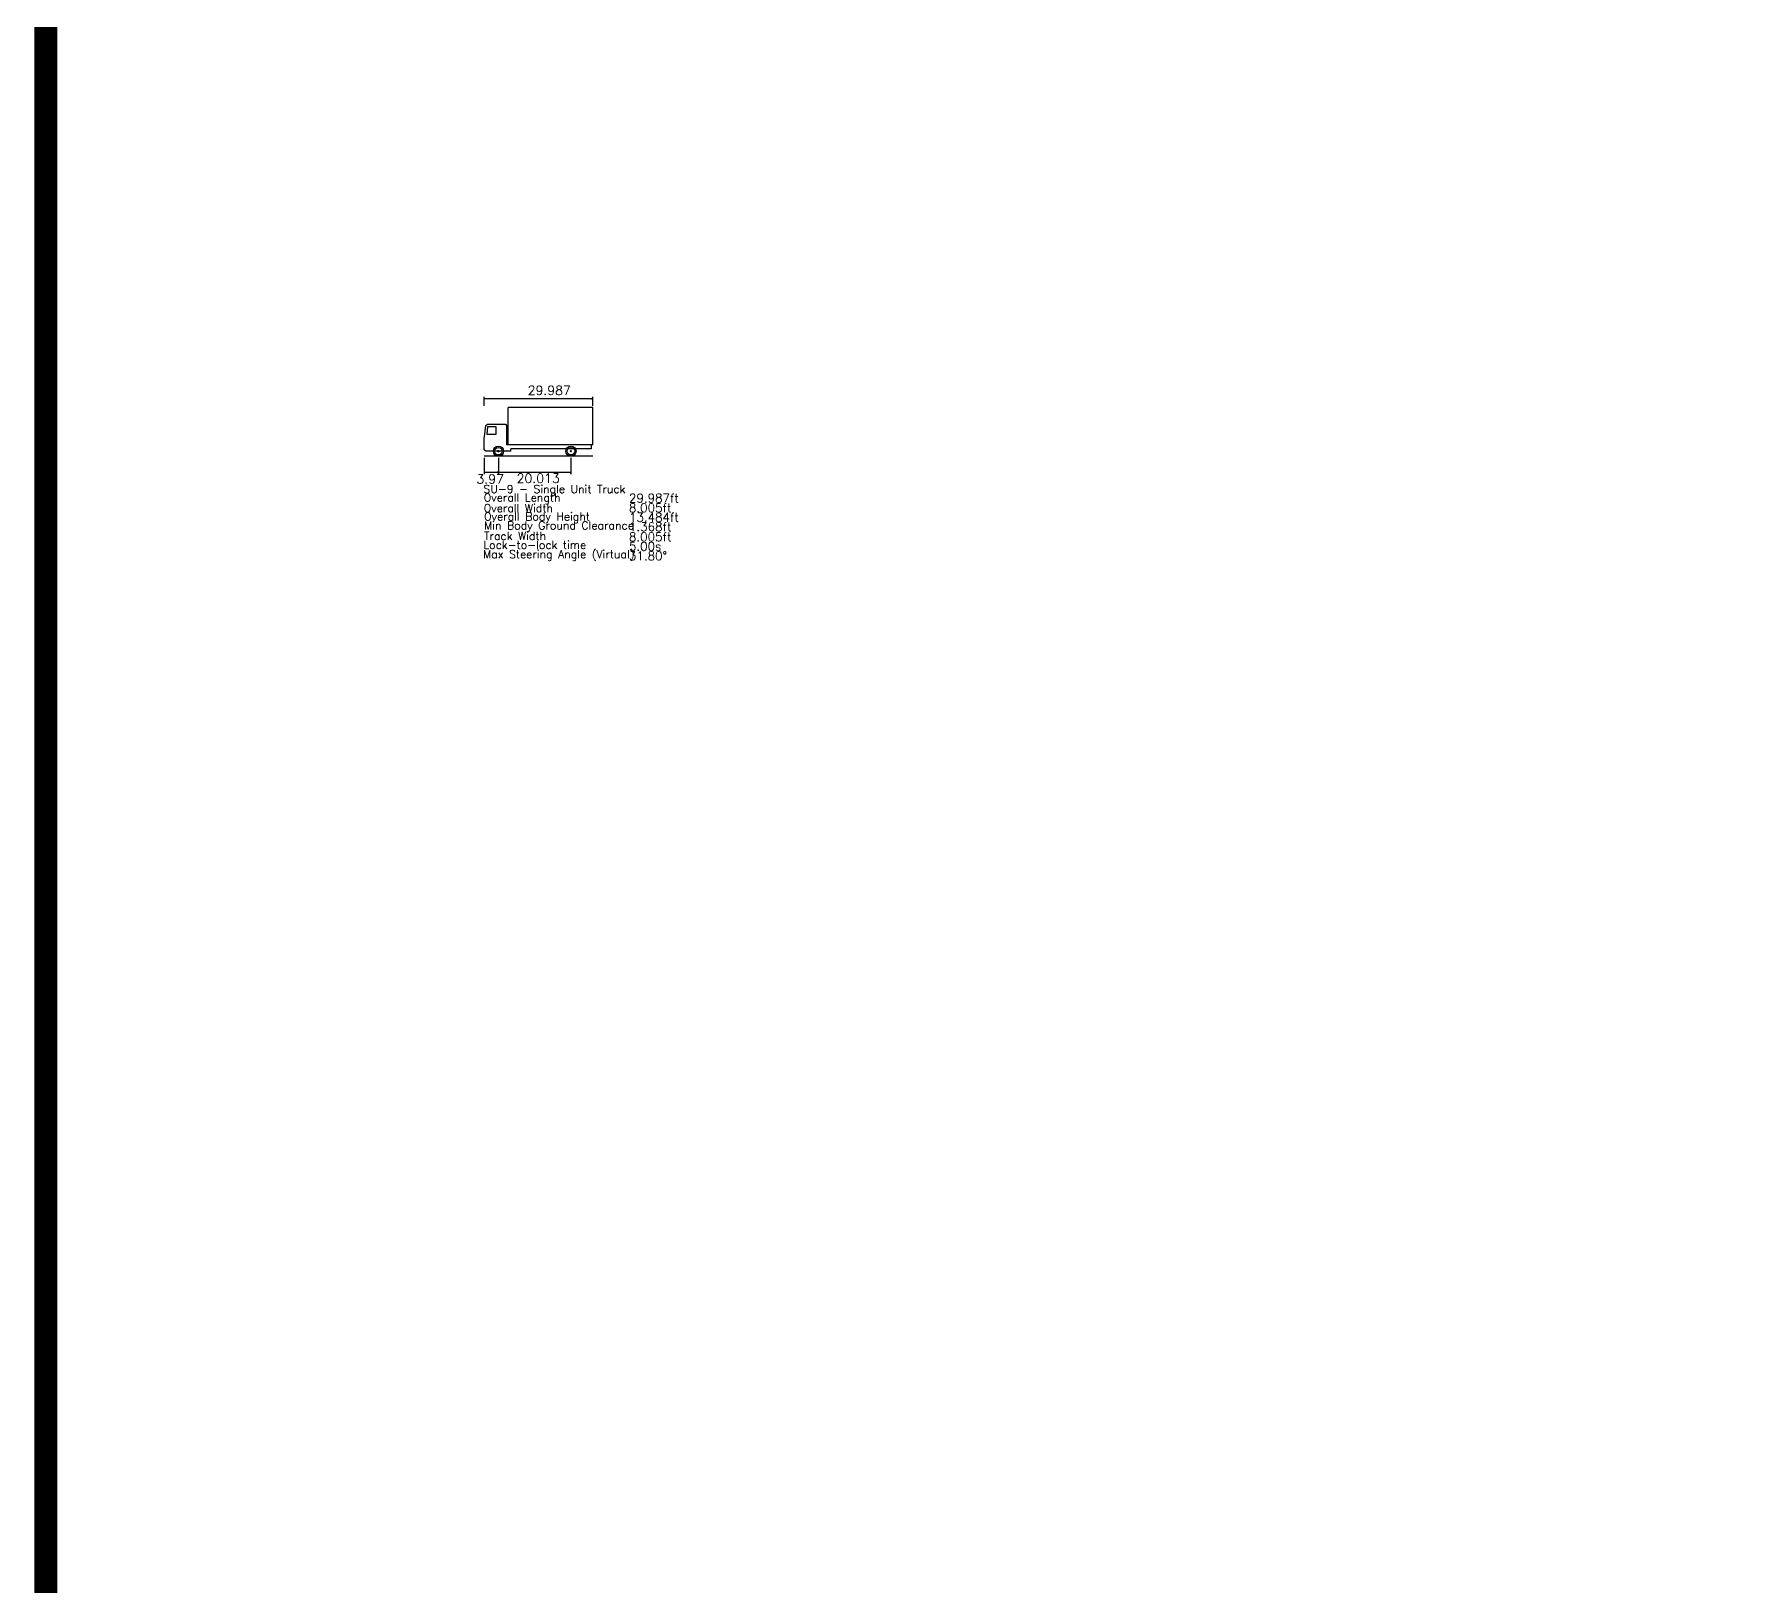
# Model space of a CAD drawing. Header units: metres. Extents: x 427982 to 431722, y 2905273 to 2906993.
# Drawn here: x 430041.7 to 430418.6, y 2905955.4 to 2906294.7 of the extents above; entities that cross this region are included whole.
import ezdxf

# ---------------------------------------------------------------- set-up
doc = ezdxf.new("R2010")
doc.units = ezdxf.units.M
doc.layers.add('ART-Road Dim.', color=7, linetype='Continuous', lineweight=0)
doc.layers.add('ATR01', color=7, linetype='Continuous')
doc.layers.add('TI-Dim 1000', color=7, linetype='Continuous')
doc.styles.get("Standard").update_dxf_attribs({"font": 'simplex.shx'})

# ---------------------------------------------------------------- blocks, each defined once
blk = doc.blocks.new('SU')
at = {"layer": 'ATR01', "color": 1, "lineweight": -3}
for points in [[(726.56, 97.98), (726.56, 98.74)], [(726.63, 98.54), (726.56, 98.58), (726.63, 98.62)], [(735.7, 98.58), (726.56, 98.58)], [(735.62, 98.54), (735.7, 98.58), (735.62, 98.62)], [(735.7, 97.98), (735.7, 98.74)], [(726.56, 93.63), (726.56, 92.24)], [(727.77, 93.63), (727.77, 92.24)], [(727.77, 93.63), (727.77, 92.24)], [(733.87, 93.63), (733.87, 92.24)], [(726.63, 92.36), (726.56, 92.4), (726.63, 92.44)], [(727.77, 92.4), (726.56, 92.4)], [(727.69, 92.36), (727.77, 92.4), (727.69, 92.44)], [(727.84, 92.36), (727.77, 92.4), (727.84, 92.44)], [(733.87, 92.4), (727.77, 92.4)], [(733.79, 92.36), (733.87, 92.4), (733.79, 92.44)]]:
    blk.add_lwpolyline(points, dxfattribs=at)
at = {"layer": 'ATR01', "color": 5, "lineweight": -3}
for points in [[(735.7, 97.86), (728.6, 97.86)], [(728.6, 94.71), (728.6, 97.86)], [(735.7, 94.71), (735.7, 97.86)], [(726.61, 95.39), (726.72, 96.33)], [(726.72, 96.33), (726.86, 96.45)], [(726.86, 96.45), (728.36, 96.45)], [(728.36, 96.45), (728.48, 96.31)], [(728.48, 94.71), (728.48, 96.31)], [(726.56, 95.32), (726.61, 95.39)], [(726.56, 94.3), (726.56, 95.32)], [(726.71, 94.17), (726.56, 94.3)], [(735.7, 94.71), (728.48, 94.71)], [(735.58, 94.38), (728.81, 94.38)], [(728.81, 94.17), (728.81, 94.38)], [(735.58, 94.71), (735.58, 94.38)], [(735.7, 93.75), (726.56, 93.75)], [(728.81, 94.17), (726.71, 94.17)]]:
    blk.add_lwpolyline(points, dxfattribs=at)
blk.add_lwpolyline([(726.85, 96.24), (726.79, 95.6), (727.58, 95.6), (727.58, 96.24), (726.85, 96.24)], close=True, dxfattribs=at)
for centre, radius in [((727.77, 94.18), 0.427), ((727.77, 94.18), 0.32), ((727.77, 94.18), 0.064), ((727.77, 94.18), 0.0427), ((733.87, 94.18), 0.427), ((733.87, 94.18), 0.32), ((733.87, 94.18), 0.0427)]:
    blk.add_circle(centre, radius, dxfattribs=at)
at = {"layer": 'ATR01', "color": 1, "lineweight": -3}
for s, p in [('29.987', (730.23, 98.91)), ('3.97', (725.92, 91.45)), ('20.013', (729.3, 91.52))]:
    blk.add_text(s, height=0.769, dxfattribs=at).set_placement(p)
at = {"layer": 'ATR01', "color": 5, "lineweight": -3}
for s, height, p in [('SU-9 - Single Unit Truck', 0.6728, (726.51, 90.66)), ('Overall Length', 0.6728, (726.53, 89.94)), ('29.987ft', 0.731, (738.75, 89.87)), ('Overall Width', 0.6728, (726.53, 89.06)), ('Overall Body Height', 0.6728, (726.56, 88.35)), ('8.005ft', 0.731, (738.75, 89.05)), ('13.484ft', 0.731, (738.75, 88.25)), ('Track Width', 0.6728, (726.56, 86.71)), ('Min Body Ground Clearance', 0.6728, (726.56, 87.6)), ('8.005ft', 0.731, (738.75, 86.61)), ('1.368ft', 0.731, (738.75, 87.46)), ('Max Steering Angle (Virtual)', 0.6728, (726.47, 85.18)), ('Lock-to-lock time', 0.6728, (726.5, 85.96)), ('5.00s', 0.731, (738.75, 85.81)), ('31.80°', 0.731, (738.75, 85.01))]:
    blk.add_text(s, height=height, dxfattribs=at).set_placement(p)

msp = doc.modelspace()

# ---------------------------------------------------------------- linework, layer by layer
at = {"layer": 'TI-Dim 1000', "const_width": 5}
msp.add_lwpolyline([(430044.183, 2906631.429), (431719.924, 2906631.429), (431719.924, 2905275.137), (430044.183, 2905275.137)], close=True, dxfattribs=at)

# ---------------------------------------------------------------- block references
at = {"layer": 'ART-Road Dim.', "xscale": 2.600916281454205, "yscale": 2.600916281454205, "zscale": 2.600916281454205}
msp.add_blockref('SU', (428250.308, 2905958.557), dxfattribs=at)

doc.saveas('drawing.dxf')
